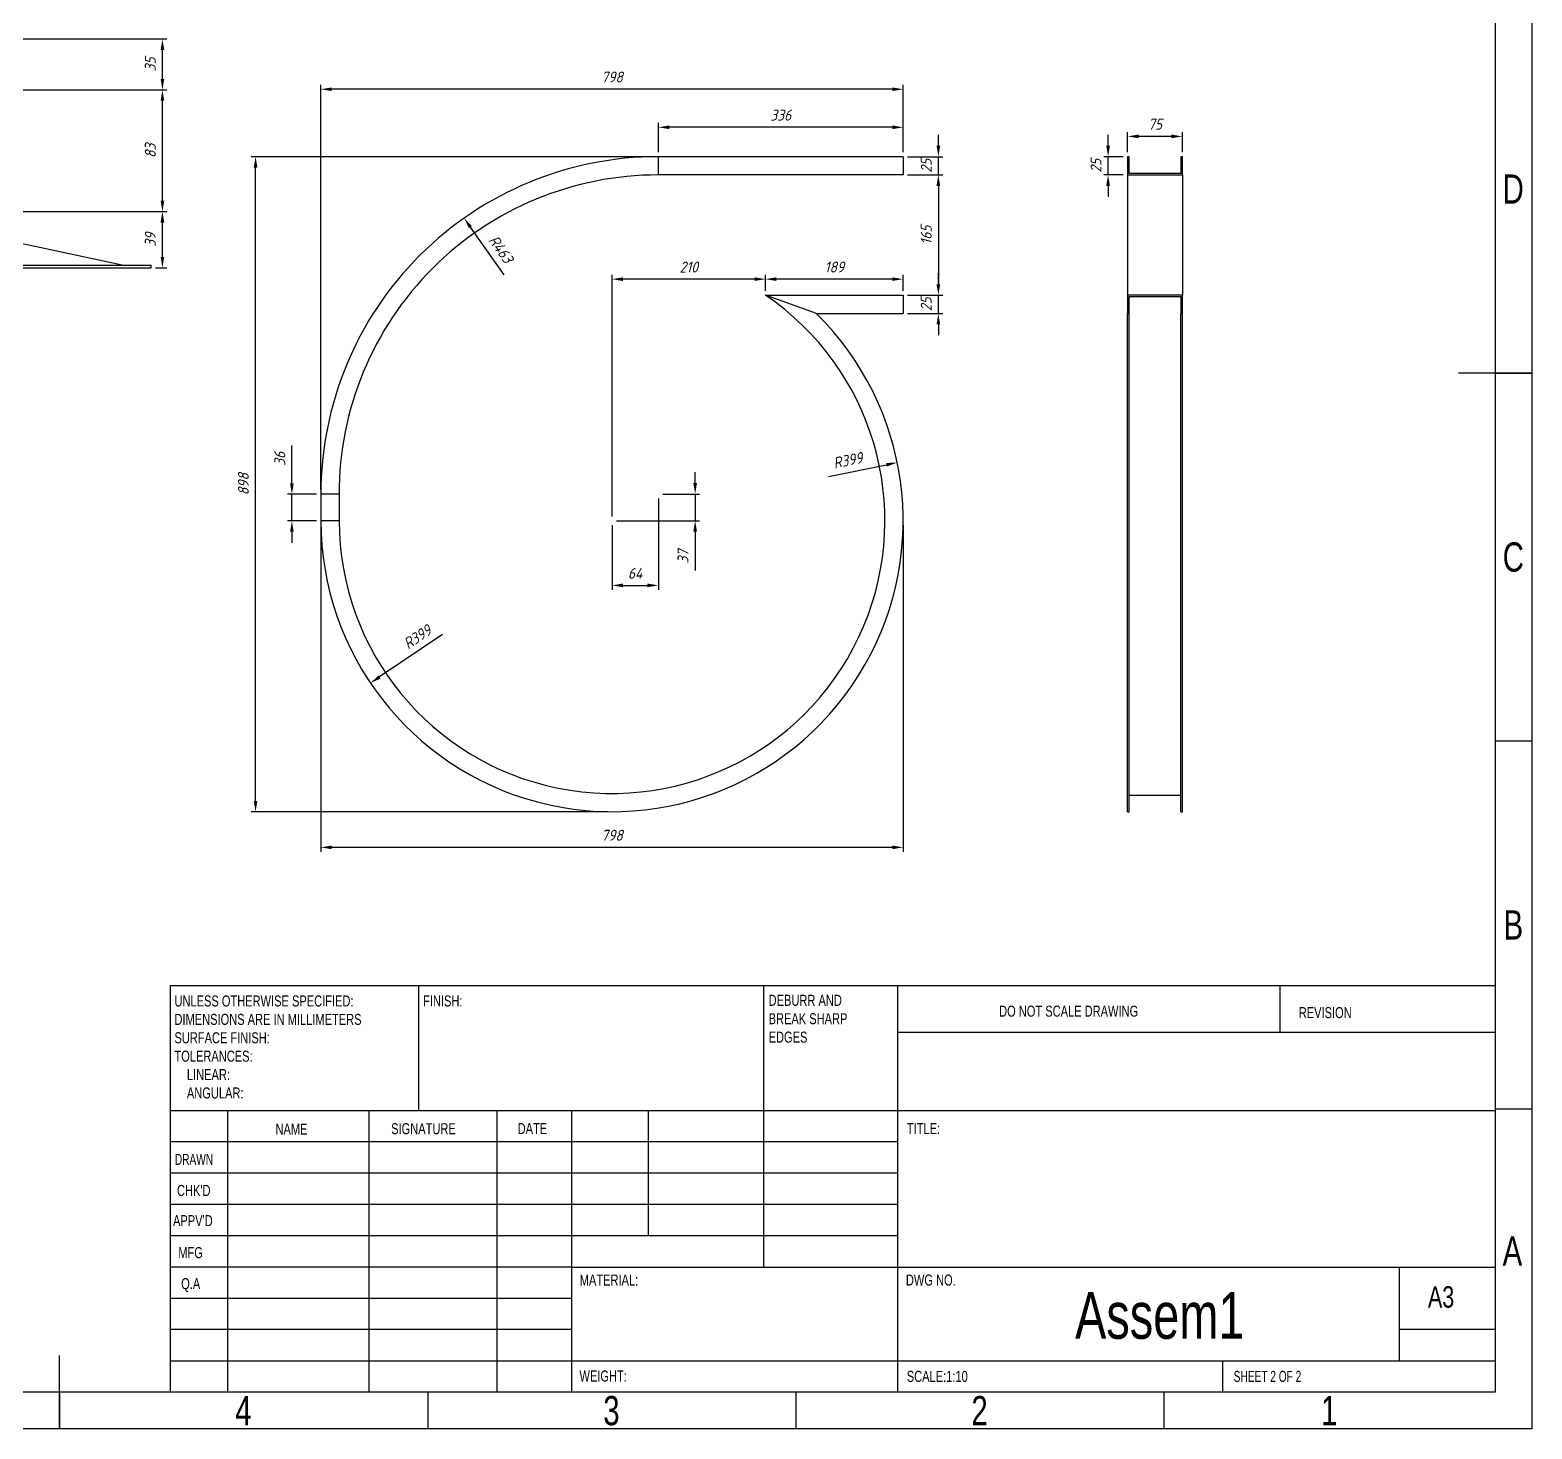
# Model space of a CAD drawing. Header units: millimetres. Extents: x -2169 to 6000, y -2300 to 596.
# Drawn here: x 3941 to 6000, y -2300 to -381 of the extents above; entities that cross this region are included whole.
import ezdxf

# ---------------------------------------------------------------- set-up
doc = ezdxf.new("R2010")
doc.units = ezdxf.units.MM
doc.header["$PDSIZE"] = -1
doc.linetypes.add('SLD-Solid', pattern=[0])
doc.styles.add('GENISO', font='geniso.shx', dxfattribs={"oblique": 15})
doc.styles.add('SLDTEXTSTYLE0', font='TXT', dxfattribs={"width": 0.75})
doc.styles.add('SLDTEXTSTYLE1', font='TXT', dxfattribs={"width": 0.686449})
doc.styles.add('SLDTEXTSTYLE2', font='TXT', dxfattribs={"width": 0.6875})
doc.dimstyles.new('Scale', dxfattribs={"dimscale": 6, "dimtxt": 2.5, "dimasz": 2.5, "dimexe": 1, "dimexo": 1, "dimgap": 1.524, "dimtad": 1, "dimdec": 0, "dimzin": 0, "dimtxsty": 'GENISO', "dimcen": 2.5, "dimclrd": 1, "dimclre": 1, "dimclrt": 7, "dimadec": 0, "dimazin": 0, "dimtfac": 1, "dimtdec": 0, "dimtmove": 0, "dimatfit": 3, "dimfxl": 1, "dimtzin": 0, "dimlwd": -1, "dimlwe": -1, "dimarcsym": 0})
doc.dimstyles.new('Scale 1B2', dxfattribs={"dimscale": 6, "dimtxt": 2.5, "dimasz": 2.5, "dimexe": 1, "dimexo": 1, "dimgap": 1.524, "dimtad": 1, "dimdec": 0, "dimlfac": 0.5, "dimzin": 0, "dimtxsty": 'GENISO', "dimcen": 2.5, "dimclrd": 1, "dimclre": 1, "dimclrt": 7, "dimadec": 0, "dimazin": 0, "dimtfac": 1, "dimtdec": 0, "dimtmove": 0, "dimatfit": 3, "dimfxl": 1, "dimtzin": 0, "dimlwd": -1, "dimlwe": -1, "dimarcsym": 0})

# ---------------------------------------------------------------- blocks, each defined once
blk = doc.blocks.new('SW_NOTE_2')
at = {"color": 0, "linetype": 'Continuous', "lineweight": 0, "char_height": 1.5, "attachment_point": 1, "style": 'SLDTEXTSTYLE0'}
for s, insert in [('UNLESS OTHERWISE SPECIFIED:', (0, 1.93)), ('DIMENSIONS ARE IN MILLIMETERS', (0, -0.57)), ('SURFACE FINISH:', (0, -3.07)), ('TOLERANCES:', (0, -5.57)), ('LINEAR:', (1.69, -8.07)), ('ANGULAR:', (1.69, -10.57))]:
    blk.add_mtext(s, dxfattribs=dict(at, insert=insert))
blk = doc.blocks.new('SW_NOTE_3')
at = {"color": 0, "linetype": 'Continuous', "lineweight": 0, "char_height": 1.5, "attachment_point": 1, "style": 'SLDTEXTSTYLE0'}
for s, insert in [('DEBURR AND', (0, 1.93)), ('BREAK SHARP', (0, -0.57)), ('EDGES', (0, -3.07))]:
    blk.add_mtext(s, dxfattribs=dict(at, insert=insert))
blk = doc.blocks.new('*D148')
at = {"color": 1, "transparency": 16777216}
for p, q in [((3784.9, -630.6), (4128, -630.6)), ((4122, -692.8), (4122, -645.6)), ((4112.6, -707.8), (4128, -707.8))]:
    blk.add_line(p, q, dxfattribs=at)
for points in [[(4119.5, -645.6), (4124.5, -645.6), (4122, -630.6)], [(4119.5, -692.8), (4124.5, -692.8), (4122, -707.8)]]:
    blk.add_solid(points, dxfattribs=at)
at = {"layer": 'Defpoints', "color": 0, "transparency": 16777216}
for p in [(3778.9, -630.6), (4122, -630.6), (4106.6, -707.8)]:
    blk.add_point(p, dxfattribs=at)
at = {"color": 7, "transparency": 16777216, "insert": (4105.4, -669.2), "char_height": 15, "attachment_point": 5, "rotation": 90, "style": 'GENISO'}
blk.add_mtext('39', dxfattribs=at)
blk = doc.blocks.new('*D149')
at = {"color": 1, "transparency": 16777216}
for p, q in [((3752.6, -463.6), (4128, -463.6)), ((4122, -615.6), (4122, -478.6)), ((3784.9, -630.6), (4128, -630.6))]:
    blk.add_line(p, q, dxfattribs=at)
for points in [[(4119.5, -478.6), (4124.5, -478.6), (4122, -463.6)], [(4119.5, -615.6), (4124.5, -615.6), (4122, -630.6)]]:
    blk.add_solid(points, dxfattribs=at)
at = {"layer": 'Defpoints', "color": 0, "transparency": 16777216}
for p in [(3746.6, -463.6), (4122, -463.6), (3778.9, -630.6)]:
    blk.add_point(p, dxfattribs=at)
at = {"color": 7, "transparency": 16777216, "insert": (4105.4, -547.1), "char_height": 15, "attachment_point": 5, "rotation": 90, "style": 'GENISO'}
blk.add_mtext('83', dxfattribs=at)
blk = doc.blocks.new('*D150')
at = {"color": 1, "transparency": 16777216}
for p, q in [((3752.6, -393.8), (4128, -393.8)), ((4122, -448.6), (4122, -408.8)), ((3752.6, -463.6), (4128, -463.6))]:
    blk.add_line(p, q, dxfattribs=at)
for points in [[(4119.5, -408.8), (4124.5, -408.8), (4122, -393.8)], [(4119.5, -448.6), (4124.5, -448.6), (4122, -463.6)]]:
    blk.add_solid(points, dxfattribs=at)
at = {"layer": 'Defpoints', "color": 0, "transparency": 16777216}
for p in [(3746.6, -393.8), (4122, -393.8), (3746.6, -463.6)]:
    blk.add_point(p, dxfattribs=at)
at = {"color": 7, "transparency": 16777216, "insert": (4105.4, -428.7), "char_height": 15, "attachment_point": 5, "rotation": 90, "style": 'GENISO'}
blk.add_mtext('35', dxfattribs=at)
blk = doc.blocks.new('*D153')
at = {"color": 1, "transparency": 16777216}
for p, q in [((5445.3, -549.2), (5445.3, -521.4)), ((5505.3, -527.4), (5460.3, -527.4)), ((5520.3, -549.2), (5520.3, -521.4))]:
    blk.add_line(p, q, dxfattribs=at)
for points in [[(5460.3, -524.9), (5460.3, -529.9), (5445.3, -527.4)], [(5505.3, -524.9), (5505.3, -529.9), (5520.3, -527.4)]]:
    blk.add_solid(points, dxfattribs=at)
at = {"layer": 'Defpoints', "color": 0, "transparency": 16777216}
for p in [(5445.3, -527.4), (5445.3, -555.2), (5520.3, -555.2)]:
    blk.add_point(p, dxfattribs=at)
at = {"color": 7, "transparency": 16777216, "insert": (5482.8, -510.7), "char_height": 15, "attachment_point": 5, "style": 'GENISO'}
blk.add_mtext('75', dxfattribs=at)
blk = doc.blocks.new('*D154')
at = {"color": 1, "transparency": 16777216}
for p, q in [((5418.5, -540.2), (5418.5, -525.2)), ((5439.3, -555.2), (5412.5, -555.2)), ((5418.5, -580.2), (5418.5, -555.2)), ((5439.3, -580.2), (5412.5, -580.2)), ((5418.5, -595.2), (5418.5, -610.2))]:
    blk.add_line(p, q, dxfattribs=at)
for points in [[(5416, -540.2), (5421, -540.2), (5418.5, -555.2)], [(5416, -595.2), (5421, -595.2), (5418.5, -580.2)]]:
    blk.add_solid(points, dxfattribs=at)
at = {"layer": 'Defpoints', "color": 0, "transparency": 16777216}
for p in [(5418.5, -555.2), (5445.3, -555.2), (5445.3, -580.2)]:
    blk.add_point(p, dxfattribs=at)
at = {"color": 7, "transparency": 16777216, "insert": (5401.9, -567.7), "char_height": 15, "attachment_point": 5, "rotation": 90, "style": 'GENISO'}
blk.add_mtext('25', dxfattribs=at)
blk = doc.blocks.new('*D155')
at = {"color": 1, "transparency": 16777216}
for p, q in [((4801.9, -549.2), (4801.9, -508.9)), ((5137.5, -549.2), (5137.5, -508.9)), ((5122.5, -514.9), (4816.9, -514.9))]:
    blk.add_line(p, q, dxfattribs=at)
for points in [[(4816.9, -512.4), (4816.9, -517.4), (4801.9, -514.9)], [(5122.5, -512.4), (5122.5, -517.4), (5137.5, -514.9)]]:
    blk.add_solid(points, dxfattribs=at)
at = {"layer": 'Defpoints', "color": 0, "transparency": 16777216}
for p in [(4801.9, -514.9), (4801.9, -555.2), (5137.5, -555.2)]:
    blk.add_point(p, dxfattribs=at)
at = {"color": 7, "transparency": 16777216, "insert": (4969.7, -498.2), "char_height": 15, "attachment_point": 5, "style": 'GENISO'}
blk.add_mtext('336', dxfattribs=at)
blk = doc.blocks.new('*D156')
at = {"color": 1, "transparency": 16777216}
blk.add_line((4590.4, -717.2), (4544.3, -651.7), dxfattribs=at)
blk.add_solid([(4546.3, -650.3), (4542.2, -653.2), (4535.7, -639.5)], dxfattribs=at)
at = {"layer": 'Defpoints', "color": 0, "transparency": 16777216}
for p in [(4535.7, -639.5), (4801.9, -1017.9)]:
    blk.add_point(p, dxfattribs=at)
at = {"color": 7, "transparency": 16777216, "insert": (4586, -682.1), "char_height": 15, "attachment_point": 5, "rotation": 305.131, "style": 'GENISO'}
blk.add_mtext('R463', dxfattribs=at)
blk = doc.blocks.new('*D157')
at = {"color": 1, "transparency": 16777216}
for p, q in [((4299.5, -1003.2), (4299.5, -951.3)), ((4333.2, -1018.2), (4293.5, -1018.2)), ((4299.5, -1054.7), (4299.5, -1018.2)), ((4333.2, -1054.7), (4293.5, -1054.7)), ((4299.5, -1069.7), (4299.5, -1084.7))]:
    blk.add_line(p, q, dxfattribs=at)
for points in [[(4297, -1003.2), (4302, -1003.2), (4299.5, -1018.2)], [(4297, -1069.7), (4302, -1069.7), (4299.5, -1054.7)]]:
    blk.add_solid(points, dxfattribs=at)
at = {"layer": 'Defpoints', "color": 0, "transparency": 16777216}
for p in [(4299.5, -1018.2), (4339.2, -1018.2), (4339.2, -1054.7)]:
    blk.add_point(p, dxfattribs=at)
at = {"color": 7, "transparency": 16777216, "insert": (4282.9, -969.7), "char_height": 15, "attachment_point": 5, "rotation": 90, "style": 'GENISO'}
blk.add_mtext('36', dxfattribs=at)
blk = doc.blocks.new('*D158')
at = {"color": 1, "transparency": 16777216}
blk.add_line((4506.1, -1210.6), (4419.6, -1268.8), dxfattribs=at)
blk.add_solid([(4418.2, -1266.7), (4421, -1270.9), (4407.1, -1277.2)], dxfattribs=at)
at = {"layer": 'Defpoints', "color": 0, "transparency": 16777216}
for p in [(4738.4, -1054.5), (4407.1, -1277.2)]:
    blk.add_point(p, dxfattribs=at)
at = {"color": 7, "transparency": 16777216, "insert": (4471.5, -1213.9), "char_height": 15, "attachment_point": 5, "rotation": 33.9072, "style": 'GENISO'}
blk.add_mtext('R399', dxfattribs=at)
blk = doc.blocks.new('*D159')
at = {"color": 1, "transparency": 16777216}
blk.add_line((5035.1, -994), (5114.7, -977.7), dxfattribs=at)
blk.add_solid([(5114.2, -975.3), (5115.2, -980.2), (5129.4, -974.7)], dxfattribs=at)
at = {"layer": 'Defpoints', "color": 0, "transparency": 16777216}
for p in [(5129.4, -974.7), (4738.4, -1054.5)]:
    blk.add_point(p, dxfattribs=at)
at = {"color": 7, "transparency": 16777216, "insert": (5061.7, -971.6), "char_height": 15, "attachment_point": 5, "rotation": 11.5346, "style": 'GENISO'}
blk.add_mtext('R399', dxfattribs=at)
blk = doc.blocks.new('*D160')
at = {"color": 1, "transparency": 16777216}
for p, q in [((4948.8, -739.2), (4948.8, -717.2)), ((5137.5, -739.2), (5137.5, -717.2)), ((5122.5, -723.2), (4963.8, -723.2))]:
    blk.add_line(p, q, dxfattribs=at)
for points in [[(4963.8, -720.7), (4963.8, -725.7), (4948.8, -723.2)], [(5122.5, -720.7), (5122.5, -725.7), (5137.5, -723.2)]]:
    blk.add_solid(points, dxfattribs=at)
at = {"layer": 'Defpoints', "color": 0, "transparency": 16777216}
for p in [(4948.8, -723.2), (4948.8, -745.2), (5137.5, -745.2)]:
    blk.add_point(p, dxfattribs=at)
at = {"color": 7, "transparency": 16777216, "insert": (5043.2, -706.6), "char_height": 15, "attachment_point": 5, "style": 'GENISO'}
blk.add_mtext('189', dxfattribs=at)
blk = doc.blocks.new('*D161')
at = {"color": 1, "transparency": 16777216}
for p, q in [((5143.5, -580.2), (5191.8, -580.2)), ((5185.8, -595.2), (5185.8, -730.2)), ((5143.5, -745.2), (5191.8, -745.2))]:
    blk.add_line(p, q, dxfattribs=at)
for points in [[(5183.3, -595.2), (5188.3, -595.2), (5185.8, -580.2)], [(5183.3, -730.2), (5188.3, -730.2), (5185.8, -745.2)]]:
    blk.add_solid(points, dxfattribs=at)
at = {"layer": 'Defpoints', "color": 0, "transparency": 16777216}
for p in [(5137.5, -580.2), (5137.5, -745.2), (5185.8, -745.2)]:
    blk.add_point(p, dxfattribs=at)
at = {"color": 7, "transparency": 16777216, "insert": (5169.2, -662.7), "char_height": 15, "attachment_point": 5, "rotation": 90, "style": 'GENISO'}
blk.add_mtext('165', dxfattribs=at)
blk = doc.blocks.new('*D162')
at = {"color": 1, "transparency": 16777216}
for p, q in [((5185.8, -730.2), (5185.8, -715.2)), ((5143.5, -745.2), (5191.8, -745.2)), ((5185.8, -770.2), (5185.8, -745.2)), ((5143.5, -770.2), (5191.8, -770.2)), ((5185.8, -785.2), (5185.8, -800.2))]:
    blk.add_line(p, q, dxfattribs=at)
for points in [[(5183.3, -730.2), (5188.3, -730.2), (5185.8, -745.2)], [(5183.3, -785.2), (5188.3, -785.2), (5185.8, -770.2)]]:
    blk.add_solid(points, dxfattribs=at)
at = {"layer": 'Defpoints', "color": 0, "transparency": 16777216}
for p in [(5137.5, -745.2), (5185.8, -745.2), (5137.5, -770.2)]:
    blk.add_point(p, dxfattribs=at)
at = {"color": 7, "transparency": 16777216, "insert": (5169.2, -757.7), "char_height": 15, "attachment_point": 5, "rotation": 90, "style": 'GENISO'}
blk.add_mtext('25', dxfattribs=at)
blk = doc.blocks.new('*D163')
at = {"color": 1, "transparency": 16777216}
for p, q in [((5185.8, -540.2), (5185.8, -525.2)), ((5143.5, -555.2), (5191.8, -555.2)), ((5185.8, -580.2), (5185.8, -555.2)), ((5143.5, -580.2), (5191.8, -580.2)), ((5185.8, -595.2), (5185.8, -610.2))]:
    blk.add_line(p, q, dxfattribs=at)
for points in [[(5183.3, -540.2), (5188.3, -540.2), (5185.8, -555.2)], [(5183.3, -595.2), (5188.3, -595.2), (5185.8, -580.2)]]:
    blk.add_solid(points, dxfattribs=at)
at = {"layer": 'Defpoints', "color": 0, "transparency": 16777216}
for p in [(5137.5, -555.2), (5185.8, -555.2), (5137.5, -580.2)]:
    blk.add_point(p, dxfattribs=at)
at = {"color": 7, "transparency": 16777216, "insert": (5169.2, -567.7), "char_height": 15, "attachment_point": 5, "rotation": 90, "style": 'GENISO'}
blk.add_mtext('25', dxfattribs=at)
blk = doc.blocks.new('*D164')
at = {"color": 1, "transparency": 16777216}
for p, q in [((4738.4, -1048.5), (4738.4, -717.2)), ((4948.8, -739.2), (4948.8, -717.2)), ((4933.8, -723.2), (4753.4, -723.2))]:
    blk.add_line(p, q, dxfattribs=at)
for points in [[(4753.4, -720.7), (4753.4, -725.7), (4738.4, -723.2)], [(4933.8, -720.7), (4933.8, -725.7), (4948.8, -723.2)]]:
    blk.add_solid(points, dxfattribs=at)
at = {"layer": 'Defpoints', "color": 0, "transparency": 16777216}
for p in [(4738.4, -723.2), (4948.8, -745.2), (4738.4, -1054.5)]:
    blk.add_point(p, dxfattribs=at)
at = {"color": 7, "transparency": 16777216, "insert": (4843.6, -706.6), "char_height": 15, "attachment_point": 5, "style": 'GENISO'}
blk.add_mtext('210', dxfattribs=at)
blk = doc.blocks.new('*D165')
at = {"color": 1, "transparency": 16777216}
for p, q in [((4801.9, -1023.9), (4801.9, -1149.2)), ((4738.4, -1060.5), (4738.4, -1149.2)), ((4753.4, -1143.2), (4786.9, -1143.2))]:
    blk.add_line(p, q, dxfattribs=at)
for points in [[(4753.4, -1140.7), (4753.4, -1145.7), (4738.4, -1143.2)], [(4786.9, -1140.7), (4786.9, -1145.7), (4801.9, -1143.2)]]:
    blk.add_solid(points, dxfattribs=at)
at = {"layer": 'Defpoints', "color": 0, "transparency": 16777216}
for p in [(4801.9, -1017.9), (4738.4, -1054.5), (4801.9, -1143.2)]:
    blk.add_point(p, dxfattribs=at)
at = {"color": 7, "transparency": 16777216, "insert": (4770.1, -1126.6), "char_height": 15, "attachment_point": 5, "style": 'GENISO'}
blk.add_mtext('64', dxfattribs=at)
blk = doc.blocks.new('*D166')
at = {"color": 1, "transparency": 16777216}
for p, q in [((4852.4, -1002.9), (4852.4, -987.9)), ((4807.9, -1017.9), (4858.4, -1017.9)), ((4852.4, -1017.9), (4852.4, -1054.5)), ((4744.4, -1054.5), (4858.4, -1054.5)), ((4852.4, -1069.5), (4852.4, -1122.9))]:
    blk.add_line(p, q, dxfattribs=at)
for points in [[(4849.9, -1002.9), (4854.9, -1002.9), (4852.4, -1017.9)], [(4849.9, -1069.5), (4854.9, -1069.5), (4852.4, -1054.5)]]:
    blk.add_solid(points, dxfattribs=at)
at = {"layer": 'Defpoints', "color": 0, "transparency": 16777216}
for p in [(4801.9, -1017.9), (4738.4, -1054.5), (4852.4, -1054.5)]:
    blk.add_point(p, dxfattribs=at)
at = {"color": 7, "transparency": 16777216, "insert": (4835.7, -1103.7), "char_height": 15, "attachment_point": 5, "rotation": 90, "style": 'GENISO'}
blk.add_mtext('37', dxfattribs=at)
blk = doc.blocks.new('*D167')
at = {"color": 1, "transparency": 16777216}
for p, q in [((4795.9, -555.2), (4243.7, -555.2)), ((4249.7, -1438.7), (4249.7, -570.2)), ((4732.4, -1453.7), (4243.7, -1453.7))]:
    blk.add_line(p, q, dxfattribs=at)
for points in [[(4247.2, -570.2), (4252.2, -570.2), (4249.7, -555.2)], [(4247.2, -1438.7), (4252.2, -1438.7), (4249.7, -1453.7)]]:
    blk.add_solid(points, dxfattribs=at)
at = {"layer": 'Defpoints', "color": 0, "transparency": 16777216}
for p in [(4249.7, -555.2), (4801.9, -555.2), (4738.4, -1453.7)]:
    blk.add_point(p, dxfattribs=at)
at = {"color": 7, "transparency": 16777216, "insert": (4233, -1004.4), "char_height": 15, "attachment_point": 5, "rotation": 90, "style": 'GENISO'}
blk.add_mtext('898', dxfattribs=at)
blk = doc.blocks.new('*D168')
at = {"color": 1, "transparency": 16777216}
for p, q in [((4339.2, -1060.8), (4339.2, -1508.5)), ((5137.5, -1060.5), (5137.5, -1508.5)), ((5122.5, -1502.5), (4354.2, -1502.5))]:
    blk.add_line(p, q, dxfattribs=at)
for points in [[(4354.2, -1500), (4354.2, -1505), (4339.2, -1502.5)], [(5122.5, -1500), (5122.5, -1505), (5137.5, -1502.5)]]:
    blk.add_solid(points, dxfattribs=at)
at = {"layer": 'Defpoints', "color": 0, "transparency": 16777216}
for p in [(4339.2, -1054.8), (5137.5, -1054.5), (4339.2, -1502.5)]:
    blk.add_point(p, dxfattribs=at)
at = {"color": 7, "transparency": 16777216, "insert": (4738.4, -1485.9), "char_height": 15, "attachment_point": 5, "style": 'GENISO'}
blk.add_mtext('798', dxfattribs=at)
blk = doc.blocks.new('*D169')
at = {"color": 1, "transparency": 16777216}
for p, q in [((4339.2, -1012.2), (4339.2, -456.7)), ((5122.5, -462.7), (4354.2, -462.7)), ((5137.5, -549.2), (5137.5, -456.7))]:
    blk.add_line(p, q, dxfattribs=at)
for points in [[(4354.2, -460.2), (4354.2, -465.2), (4339.2, -462.7)], [(5122.5, -460.2), (5122.5, -465.2), (5137.5, -462.7)]]:
    blk.add_solid(points, dxfattribs=at)
at = {"layer": 'Defpoints', "color": 0, "transparency": 16777216}
for p in [(4339.2, -462.7), (5137.5, -555.2), (4339.2, -1018.2)]:
    blk.add_point(p, dxfattribs=at)
at = {"color": 7, "transparency": 16777216, "insert": (4738.4, -446), "char_height": 15, "attachment_point": 5, "style": 'GENISO'}
blk.add_mtext('798', dxfattribs=at)

msp = doc.modelspace()

# ---------------------------------------------------------------- linework, layer by layer
at = {"color": 7, "linetype": 'SLD-Solid'}
for p, q in [((5999.6, 596.3), (5999.6, -2300.2)), ((5949.1, 545.9), (5949.1, -2249.7)), ((5999.6, -851.9), (5898.7, -851.9)), ((5949.1, -851.9), (5999.6, -851.9)), ((5949.1, -1356.6), (5999.6, -1356.6)), ((4132.5, -1692.1), (5949.1, -1692.1)), ((4132.5, -1692.1), (4132.5, -2249.7)), ((4473.6, -1863.7), (4473.6, -1692.1)), ((4945.9, -1692.1), (4945.9, -2078.2)), ((5129.6, -1692.1), (5129.6, -2249.7)), ((5654.4, -1756.5), (5654.4, -1692.1)), ((5949.1, -1756.5), (5129.6, -1756.5)), ((5949.1, -1863.7), (4132.5, -1863.7)), ((4211.2, -1863.7), (4211.2, -2249.7)), ((4404.9, -1863.7), (4404.9, -2249.7)), ((4580.6, -1863.7), (4580.6, -2249.7)), ((4683.5, -2249.7), (4683.5, -1863.7)), ((4788.5, -2035.3), (4788.5, -1863.7)), ((5949.1, -1861.2), (5999.6, -1861.2)), ((5129.6, -1906.6), (4132.5, -1906.6)), ((5129.6, -1949.5), (4132.5, -1949.5)), ((5129.6, -1992.4), (4132.5, -1992.4)), ((5129.6, -2035.3), (4132.5, -2035.3)), ((4683.5, -2078.2), (4132.5, -2078.2)), ((4683.5, -2078.2), (5949.1, -2078.2)), ((5817.9, -2206.9), (5817.9, -2078.2)), ((4683.5, -2121.1), (4132.5, -2121.1)), ((4683.5, -2164), (4132.5, -2164)), ((5949.1, -2164), (5817.9, -2164)), ((3981.1, -2300.2), (3981.1, -2199.3)), ((4132.5, -2206.9), (5949.1, -2206.9)), ((5575.7, -2249.7), (5575.7, -2206.9)), ((5949.1, -2249.7), (2013.1, -2249.7)), ((3981.1, -2249.7), (3981.1, -2300.2)), ((4485.7, -2249.7), (4485.7, -2300.2)), ((4990.4, -2249.7), (4990.4, -2300.2)), ((5495, -2249.7), (5495, -2300.2)), ((5999.6, -2300.2), (1962.6, -2300.2))]:
    msp.add_line(p, q, dxfattribs=at)
at = {"color": 3, "linetype": 'SLD-Solid'}
for p, q in [((4801.9, -580.2), (4801.9, -555.2)), ((5137.5, -555.2), (4801.9, -555.2)), ((5137.5, -555.2), (5137.5, -580.2)), ((5445.3, -555.2), (5445.3, -580.2)), ((5447.3, -555.2), (5445.3, -555.2)), ((5447.3, -578.2), (5447.3, -555.2)), ((5520.3, -555.2), (5518.3, -555.2)), ((5518.3, -555.2), (5518.3, -578.2)), ((5520.3, -580.2), (5520.3, -555.2)), ((5137.5, -580.2), (4801.9, -580.2)), ((5445.3, -580.2), (5520.3, -580.2)), ((5445.3, -580.2), (5445.3, -745.2)), ((5518.3, -578.2), (5447.3, -578.2)), ((5520.3, -580.2), (5520.3, -745.2)), ((4066.6, -703.8), (3794.8, -646.3)), ((3646.6, -703.8), (4106.6, -703.8)), ((3646.6, -707.8), (4106.6, -707.8)), ((4106.6, -707.8), (4106.6, -703.8)), ((5018.5, -770.2), (4948.8, -745.2)), ((4948.8, -745.2), (5137.5, -745.2)), ((5137.5, -745.2), (5137.5, -770.2)), ((5445.3, -745.2), (5445.3, -770.2)), ((5520.3, -745.2), (5445.3, -745.2)), ((5447.3, -747.2), (5518.3, -747.2)), ((5447.3, -770.2), (5447.3, -747.2)), ((5518.3, -747.2), (5518.3, -770.2)), ((5520.3, -770.2), (5520.3, -745.2)), ((5018.5, -770.2), (5137.5, -770.2)), ((5445.3, -1453.7), (5445.3, -770.2)), ((5445.3, -770.2), (5447.3, -770.2)), ((5447.3, -1453.7), (5447.3, -770.2)), ((5518.3, -1453.7), (5518.3, -770.2)), ((5518.3, -770.2), (5520.3, -770.2)), ((5520.3, -1453.7), (5520.3, -770.2)), ((4364.2, -1018.2), (4339.2, -1018.2)), ((4339.2, -1018.2), (4339.2, -1054.7)), ((4364.2, -1018.2), (4364.2, -1054.7)), ((4364.2, -1054.7), (4339.2, -1054.7)), ((5447.3, -1430.7), (5518.3, -1430.7)), ((5445.3, -1453.7), (5447.3, -1453.7)), ((5518.3, -1453.7), (5520.3, -1453.7))]:
    msp.add_line(p, q, dxfattribs=at)
for centre, radius, start, end in [((4801.9, -1017.9), 462.7, 90, 180.044), ((4801.9, -1017.9), 437.7, 90, 180.044), ((4738.4, -1054.5), 374.1, 180.022, 55.7742), ((4738.4, -1054.5), 399.1, 180.022, 45.4307)]:
    msp.add_arc(centre, radius, start, end, dxfattribs=at)

# ---------------------------------------------------------------- block references
at = {"color": 7, "linetype": 'Continuous', "xscale": 10.0924759516591, "yscale": 10.0924759516591, "zscale": 10.0924759516591}
for name, p in [('SW_NOTE_2', (4138.5, -1725.1)), ('SW_NOTE_3', (4953.1, -1724.2))]:
    msp.add_blockref(name, p, dxfattribs=at)

# ---------------------------------------------------------------- texts
at = {"color": 7, "linetype": 'Continuous'}
for s, insert, char_height, attachment_point, style in [('D', (5973.9, -579.5), 40.1, 2, 'SLDTEXTSTYLE0'), ('C', (5974, -1084.2), 40.1, 2, 'SLDTEXTSTYLE0'), ('B', (5974.1, -1588.8), 40.1, 2, 'SLDTEXTSTYLE0'), ('FINISH:', (4479.4, -1705.6), 15.14, 1, 'SLDTEXTSTYLE0'), ('DO NOT SCALE DRAWING', (5269.1, -1719.6), 15.139, 1, 'SLDTEXTSTYLE0'), ('REVISION', (5679.9, -1721.6), 15.14, 1, 'SLDTEXTSTYLE0'), ('NAME', (4277, -1881.4), 15.14, 1, 'SLDTEXTSTYLE0'), ('SIGNATURE', (4435.6, -1880.8), 15.14, 1, 'SLDTEXTSTYLE0'), ('DATE', (4609, -1880.6), 15.14, 1, 'SLDTEXTSTYLE0'), ('TITLE:', (5142.7, -1880.6), 15.14, 1, 'SLDTEXTSTYLE0'), ('DRAWN', (4139, -1922.9), 15.14, 1, 'SLDTEXTSTYLE1'), ("CHK'D", (4142, -1965.5), 15.14, 1, 'SLDTEXTSTYLE0'), ("APPV'D", (4136.5, -2006.9), 15.14, 1, 'SLDTEXTSTYLE0'), ('A', (5972.8, -2036.1), 40.1, 2, 'SLDTEXTSTYLE0'), ('MFG', (4143.8, -2050.8), 15.14, 1, 'SLDTEXTSTYLE0'), ('Q.A', (4147.7, -2093.3), 15.14, 1, 'SLDTEXTSTYLE0'), ('MATERIAL:', (4694.1, -2088.4), 15.14, 1, 'SLDTEXTSTYLE0'), ('DWG NO.', (5141.3, -2088.4), 15.14, 1, 'SLDTEXTSTYLE0'), ('Assem1', (5489.3, -2112.4), 64.09, 2, 'SLDTEXTSTYLE0'), ('A3', (5857, -2104.4), 29.37, 1, 'SLDTEXTSTYLE0'), ('WEIGHT:', (4693.8, -2220), 15.12, 1, 'SLDTEXTSTYLE0'), ('SCALE:1:10', (5142.5, -2220.5), 15.14, 1, 'SLDTEXTSTYLE0'), ('SHEET 2 OF 2', (5590.6, -2220.5), 15.139, 1, 'SLDTEXTSTYLE2'), ('4', (4233, -2254.9), 40.1, 2, 'SLDTEXTSTYLE0'), ('3', (4737.6, -2254.9), 40.1, 2, 'SLDTEXTSTYLE0'), ('2', (5242.3, -2254.9), 40.1, 2, 'SLDTEXTSTYLE0'), ('1', (5721.7, -2254.9), 40.1, 2, 'SLDTEXTSTYLE0')]:
    msp.add_mtext(s, dxfattribs=dict(at, insert=insert, char_height=char_height, attachment_point=attachment_point, style=style))

# ---------------------------------------------------------------- dimensions: what is measured, and where the dimension line sits
for base, p1, p2, dimstyle, picture, middle in [((4122, -393.8), (3746.6, -463.6), (3746.6, -393.8), 'Scale 1B2', '*D150', (4105.4, -428.7)), ((4122.0057, -463.6225), (3778.8567, -630.62), (3746.5722, -463.6225), 'Scale 1B2', '*D149', (4105.3617, -547.1213)), ((4249.6653, -555.1892), (4738.3733, -1453.6622), (4801.8909, -555.1892), 'Scale', '*D167', (4233.0213, -1004.4257)), ((5185.8, -745.2), (5137.5, -580.2), (5137.5, -745.2), 'Scale', '*D161', (5169.2, -662.7)), ((4122, -630.6), (4106.6, -707.8), (3778.9, -630.6), 'Scale 1B2', '*D148', (4105.4, -669.2)), ((4299.5316, -1018.2075), (4339.2422, -1054.6843), (4339.2281, -1018.2075), 'Scale', '*D157', (4282.8876, -969.7388)), ((4852.4, -1054.5), (4801.9, -1017.9), (4738.4, -1054.5), 'Scale', '*D166', (4835.7, -1103.7))]:
    dim = msp.add_linear_dim(base=base, p1=p1, p2=p2, angle=90, dimstyle=dimstyle)
    dim.commit()
    dim.dimension.update_dxf_attribs({"geometry": picture, "text_midpoint": middle})
for base, p1, p2, picture, middle in [((4339.2, -462.7), (5137.5, -555.2), (4339.2, -1018.2), '*D169', (4738.4, -446)), ((4801.9, -514.9), (5137.5, -555.2), (4801.9, -555.2), '*D155', (4969.7, -498.2)), ((5445.3, -527.4), (5520.3, -555.2), (5445.3, -555.2), '*D153', (5482.8, -510.7)), ((4738.4, -723.2), (4948.8, -745.2), (4738.4, -1054.5), '*D164', (4843.6, -706.6)), ((4948.8, -723.2), (5137.5, -745.2), (4948.8, -745.2), '*D160', (5043.2, -706.6)), ((4801.8909, -1143.2199), (4738.3733, -1054.531), (4801.8909, -1017.8521), '*D165', (4770.1321, -1126.5759)), ((4339.2, -1502.5), (5137.5, -1054.5), (4339.2, -1054.8), '*D168', (4738.4, -1485.9))]:
    dim = msp.add_linear_dim(base=base, p1=p1, p2=p2, dimstyle='Scale')
    dim.commit()
    dim.dimension.update_dxf_attribs({"geometry": picture, "text_midpoint": middle})
for base, p1, p2, picture, middle in [((5185.8, -555.2), (5137.5, -580.2), (5137.5, -555.2), '*D163', (5185.8, -567.7)), ((5418.5, -555.2), (5445.3, -580.2), (5445.3, -555.2), '*D154', (5418.5, -567.7)), ((5185.8, -745.2), (5137.5, -770.2), (5137.5, -745.2), '*D162', (5185.8, -757.7))]:
    dim = msp.add_linear_dim(base=base, p1=p1, p2=p2, angle=90, dimstyle='Scale')
    dim.commit()
    dim.dimension.update_dxf_attribs({"geometry": picture, "text_midpoint": middle, "dimtype": 160})
for center, mpoint, picture, middle in [((4801.9, -1017.9), (4535.7, -639.5), '*D156', (4572.4, -691.7)), ((4738.4, -1054.5), (5129.4, -974.7), '*D159', (5065, -987.9)), ((4738.4, -1054.5), (4407.1, -1277.2), '*D158', (4480.8, -1227.7))]:
    dim = msp.add_radius_dim(center=center, mpoint=mpoint, dimstyle='Scale')
    dim.commit()
    dim.dimension.update_dxf_attribs({"geometry": picture, "text_midpoint": middle, "dimtype": 164})

doc.saveas('drawing.dxf')
